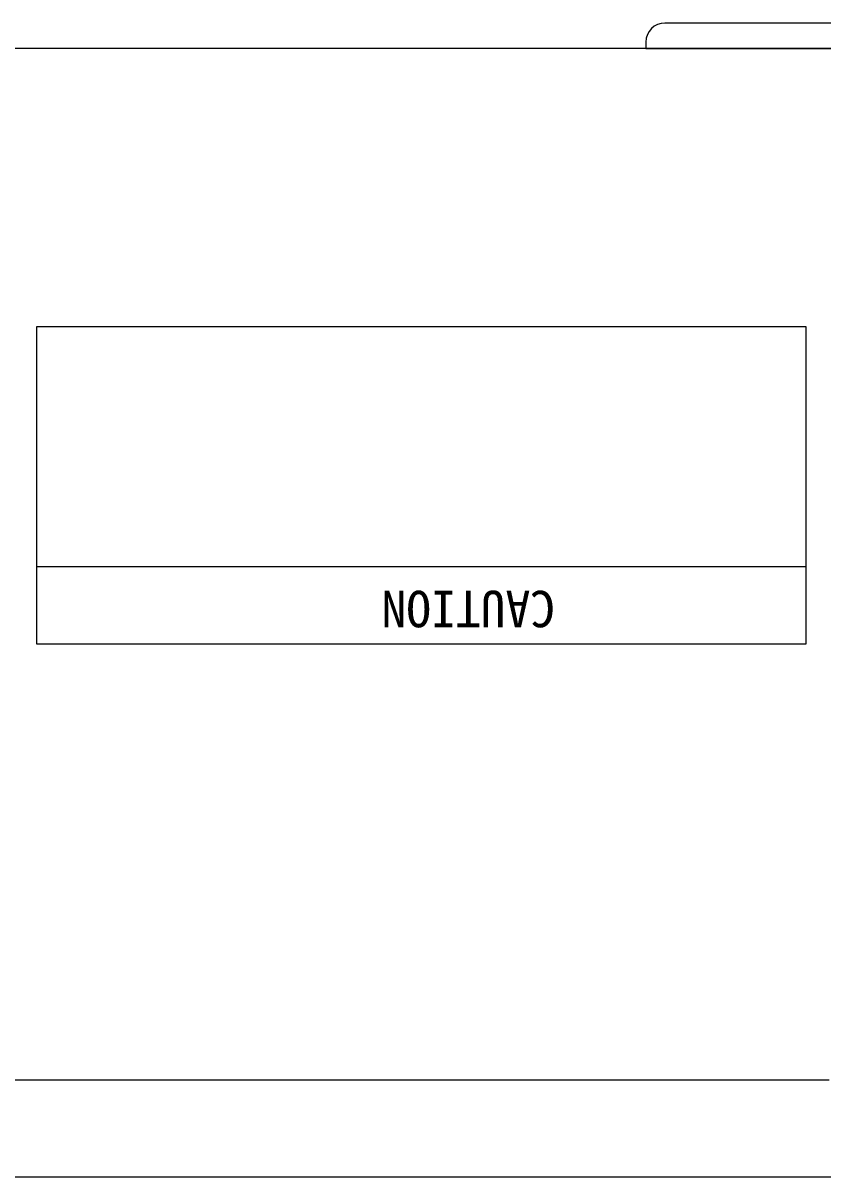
# Model space of a CAD drawing. Units: millimetres on the paper. Extents: x -139 to 141, y -98 to 91.
# Drawn here: x 12.76 to 21.28, y 48.27 to 60.56 of the extents above; entities that cross this region are included whole.
import ezdxf
from ezdxf.enums import TextEntityAlignment as Align

# ---------------------------------------------------------------- set-up
doc = ezdxf.new("R2010")
doc.units = ezdxf.units.MM
doc.layers.add('0-1_外形線', color=4, linetype='Continuous')
doc.styles.add('ＭＳ ゴシック', font='')
doc.styles.get('ＭＳ ゴシック').set_extended_font_data('MS Gothic')

msp = doc.modelspace()

# ---------------------------------------------------------------- linework, layer by layer
at = {"layer": '0-1_外形線'}
for p, q in [((24.192, 60.562), (19.596, 60.562)), ((30.556, 60.29), (-42.913, 60.29)), ((19.394, 60.361), (19.394, 60.29)), ((19.394, 60.29), (24.394, 60.29)), ((12.905, 53.982), (12.905, 57.33)), ((12.905, 57.33), (21.096, 57.33)), ((21.096, 57.33), (21.096, 53.982)), ((12.905, 53.943), (12.905, 54.77)), ((12.905, 54.77), (21.096, 54.77)), ((21.096, 54.77), (21.096, 53.943)), ((21.096, 53.943), (12.905, 53.943)), ((-43.421, 48.266), (31.159, 48.266))]:
    msp.add_line(p, q, dxfattribs=at)
for points in [[(14.871, 49.298), (14.665, 49.298), (14.459, 49.298), (14.252, 49.298), (14.046, 49.298), (13.839, 49.298), (13.632, 49.298), (13.424, 49.298), (13.217, 49.298), (12.802, 49.298), (12.386, 49.298)], [(18.796, 49.298), (18.699, 49.298), (18.601, 49.298), (18.503, 49.298), (18.405, 49.298), (18.306, 49.298), (18.208, 49.298), (18.109, 49.298), (18.01, 49.298), (17.911, 49.298), (17.811, 49.298), (17.712, 49.298), (17.612, 49.298), (17.512, 49.298), (17.413, 49.298), (17.312, 49.298), (17.212, 49.298), (17.112, 49.298), (17.011, 49.298), (16.91, 49.298), (16.81, 49.298), (16.709, 49.298), (16.608, 49.298), (16.506, 49.298), (16.405, 49.298), (16.303, 49.298), (16.202, 49.298), (16.1, 49.298), (15.998, 49.298), (15.896, 49.298), (15.794, 49.298), (15.692, 49.298), (15.59, 49.298), (15.487, 49.298), (15.385, 49.298), (15.282, 49.298), (15.18, 49.298), (15.077, 49.298), (14.974, 49.298), (14.871, 49.298)], [(21.347, 49.298), (21.256, 49.298), (21.165, 49.298), (21.073, 49.298), (20.981, 49.298), (20.889, 49.298), (20.796, 49.298), (20.703, 49.298), (20.61, 49.298), (20.517, 49.298), (20.423, 49.298), (20.33, 49.298), (20.235, 49.298), (20.141, 49.298), (20.047, 49.298), (19.952, 49.298), (19.857, 49.298), (19.761, 49.298), (19.666, 49.298), (19.57, 49.298), (19.474, 49.298), (19.378, 49.298), (19.282, 49.298), (19.185, 49.298), (19.088, 49.298), (18.991, 49.298), (18.894, 49.298), (18.796, 49.298)]]:
    msp.add_lwpolyline(points, dxfattribs=at)
msp.add_arc((19.596, 60.361), 0.202, 90, 180, dxfattribs=at)

# ---------------------------------------------------------------- texts
at = {"layer": '0-1_外形線', "style": 'ＭＳ ゴシック'}
msp.add_text('CAUTION', height=0.3887, rotation=180, dxfattribs=at).set_placement((18.427, 54.629), align=Align.BOTTOM_LEFT)

doc.saveas('drawing.dxf')
